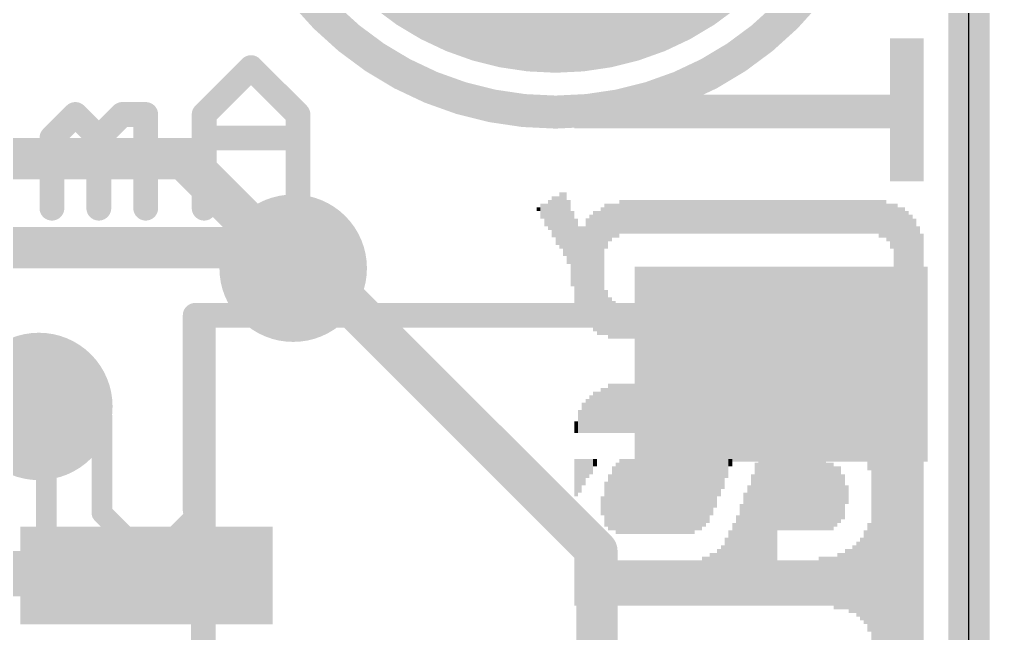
# Model space of a CAD drawing. Extents: x -0.1 to 25.5, y -0.1 to 17.9.
# Drawn here: x 19.57 to 25.53, y 10.03 to 13.81 of the extents above; entities that cross this region are included whole.
import ezdxf

# ---------------------------------------------------------------- set-up
doc = ezdxf.new("R2010")
doc.units = 0
for name, color, linetype in [('1', 12, 'CONTINUOUS'), ('16', 5, 'CONTINUOUS'), ('17', 110, 'CONTINUOUS'), ('18', 110, 'CONTINUOUS'), ('20', 53, 'CONTINUOUS'), ('21', 40, 'CONTINUOUS'), ('22', 6, 'CONTINUOUS'), ('51', 253, 'CONTINUOUS')]:
    doc.layers.add(name, color=color, linetype=linetype)

# ---------------------------------------------------------------- blocks, each defined once
blk = doc.blocks.new('RECT')
blk.add_solid([(-0.5, -0.5), (0.5, -0.5), (-0.5, 0.5), (0.5, 0.5)])
blk = doc.blocks.new('ROUNDP')
at = {"const_width": 0.5}
blk.add_lwpolyline([(0, -0.25, 1), (0, 0.25, 1), (0, -0.25)], format="xyb", dxfattribs=at)
blk = doc.blocks.new('ROUNDV')
at = {"const_width": 0.5}
blk.add_lwpolyline([(0, -0.25, 1), (0, 0.25, 1), (0, -0.25)], format="xyb", dxfattribs=at)

msp = doc.modelspace()

# ---------------------------------------------------------------- linework, layer by layer
at = {"layer": '1', "const_width": 0.254}
for points in [[(25.4, 17.78), (25.4, 0)], [(21.121, 12.407), (18.572, 12.407)], [(21.248, 12.28), (21.121, 12.407)], [(21.375, 12.28), (21.248, 12.28)], [(23.114, 10.541), (21.375, 12.28)], [(18.034, 11.43), (19.685, 11.43)], [(23.114, 9.017), (23.114, 10.541)], [(20.346, 10.39), (18.635, 10.39)]]:
    msp.add_lwpolyline(points, dxfattribs=at)
at = {"layer": '1', "const_width": 0.127}
for points in [[(21.1659, 12.4519, 1), (21.0761, 12.3621)], [(21.121, 12.3435, 1), (21.121, 12.4705)], [(21.248, 12.3435, 1), (21.248, 12.2165)], [(21.4199, 12.3249, 1), (21.3301, 12.2351)], [(21.375, 12.2165, 1), (21.375, 12.3435)], [(21.2031, 12.2351, 1), (21.2929, 12.3249)], [(19.685, 11.3665, 1), (19.685, 11.4935)], [(23.1775, 10.541, 1), (23.0505, 10.541)], [(23.0691, 10.4961, 1), (23.1589, 10.5859)], [(20.346, 10.3265, 1), (20.346, 10.4535)]]:
    msp.add_lwpolyline(points, format="xyb", dxfattribs=at)
at = {"layer": '16'}
for points, const_width in [([(25.4, 17.78), (25.4, 0)], 0.254), ([(20.613, 12.954), (6.604, 12.954)], 0.254), ([(20.613, 12.954), (20.613, 12.915)], 0.254), ([(21.248, 12.28), (20.613, 12.915)], 0.254), ([(14.478, 11.43), (19.685, 11.43)], 0.2032)]:
    msp.add_lwpolyline(points, dxfattribs=dict(at, const_width=const_width))
for points, const_width in [([(20.6765, 12.954, 1), (20.5495, 12.954)], 0.127), ([(20.613, 12.8905, 1), (20.613, 13.0175)], 0.127), ([(20.6579, 12.9599, 1), (20.5681, 12.8701)], 0.127), ([(20.5495, 12.915, 1), (20.6765, 12.915)], 0.127), ([(21.2031, 12.2351, 1), (21.2929, 12.3249)], 0.127), ([(19.685, 11.3792, 1), (19.685, 11.4808)], 0.1016)]:
    msp.add_lwpolyline(points, format="xyb", dxfattribs=dict(at, const_width=const_width))
at = {"layer": '20'}
msp.add_line((25.4, 2.54), (25.4, 15.24), dxfattribs=at)
at = {"layer": '21'}
for points, const_width in [([(22.86, 13.24, 1), (22.86, 17.24, 1), (22.86, 13.24)], 0.2032), ([(20.6841, 11.99, 1), (20.6079, 11.99)], 0.0762), ([(20.646, 12.0281, 1), (20.646, 11.9519)], 0.0762), ([(23.246, 11.9519, 1), (23.246, 12.0281)], 0.0762), ([(24.9841, 10.99, 1), (24.9079, 10.99)], 0.0762), ([(20.6079, 10.79, 1), (20.6841, 10.79)], 0.0762)]:
    msp.add_lwpolyline(points, format="xyb", dxfattribs=dict(at, const_width=const_width))
at = {"layer": '21', "const_width": 0.1524}
for points in [[(20.646, 10.79), (20.646, 11.99)], [(20.646, 11.99), (23.246, 11.99)], [(24.946, 6.79), (24.946, 10.99)]]:
    msp.add_lwpolyline(points, dxfattribs=at)
at = {"layer": '22'}
for points, const_width in [([(20.9892, 13.5135), (20.7011, 13.2254)], 0.1524), ([(21.2774, 13.2254), (20.9892, 13.5135)], 0.1524), ([(19.9097, 13.2254), (19.7656, 13.0814)], 0.1524), ([(20.0537, 13.0814), (19.9097, 13.2254)], 0.1524), ([(20.1978, 13.2254), (20.0537, 13.0814)], 0.1524), ([(20.3418, 13.2254), (20.1978, 13.2254)], 0.1524), ([(20.3418, 12.6492), (20.3418, 13.2254)], 0.1524), ([(20.7011, 13.2254), (20.7011, 12.6492)], 0.1524), ([(21.2774, 12.6492), (21.2774, 13.2254)], 0.1524), ([(19.7656, 13.0814), (19.7656, 12.6492)], 0.1524), ([(20.0537, 13.0814), (20.0537, 12.6492)], 0.1524), ([(21.2774, 13.0814), (20.7011, 13.0814)], 0.1524), ([(19.7309, 11.3673), (19.7309, 10.4775)], 0.127), ([(20.0732, 10.7741), (20.0732, 11.3673)], 0.127), ([(20.6664, 11.3673), (20.6664, 10.7741)], 0.127), ([(20.3698, 10.4775), (20.0732, 10.7741)], 0.127), ([(20.6664, 10.7741), (20.3698, 10.4775)], 0.127), ([(19.7309, 10.4775), (19.1377, 10.4775)], 0.127)]:
    msp.add_lwpolyline(points, dxfattribs=dict(at, const_width=const_width))
for points, const_width in [([(21.0162, 13.5405, 1), (20.9623, 13.4866)], 0.0762), ([(21.0162, 13.4866, 1), (20.9623, 13.5405)], 0.0762), ([(19.9366, 13.2524, 1), (19.8827, 13.1985)], 0.0762), ([(19.9366, 13.1985, 1), (19.8827, 13.2524)], 0.0762), ([(20.1978, 13.2635, 1), (20.1978, 13.1873)], 0.0762), ([(20.2247, 13.1985, 1), (20.1708, 13.2524)], 0.0762), ([(20.3799, 13.2254, 1), (20.3037, 13.2254)], 0.0762), ([(20.3418, 13.1873, 1), (20.3418, 13.2635)], 0.0762), ([(20.7392, 13.2254, 1), (20.663, 13.2254)], 0.0762), ([(21.3155, 13.2254, 1), (21.2393, 13.2254)], 0.0762), ([(20.6742, 13.2524, 1), (20.7281, 13.1985)], 0.0762), ([(21.2504, 13.1985, 1), (21.3043, 13.2524)], 0.0762), ([(19.8037, 13.0814, 1), (19.7275, 13.0814)], 0.0762), ([(19.7387, 13.1083, 1), (19.7926, 13.0544)], 0.0762), ([(20.0918, 13.0814, 1), (20.0156, 13.0814)], 0.0762), ([(20.0268, 13.1083, 1), (20.0807, 13.0544)], 0.0762), ([(20.0268, 13.0544, 1), (20.0807, 13.1083)], 0.0762), ([(20.7011, 13.1195, 1), (20.7011, 13.0433)], 0.0762), ([(21.2774, 13.0433, 1), (21.2774, 13.1195)], 0.0762), ([(19.7275, 12.6492, 1), (19.8037, 12.6492)], 0.0762), ([(20.0156, 12.6492, 1), (20.0918, 12.6492)], 0.0762), ([(20.3037, 12.6492, 1), (20.3799, 12.6492)], 0.0762), ([(20.663, 12.6492, 1), (20.7392, 12.6492)], 0.0762), ([(21.2393, 12.6492, 1), (21.3155, 12.6492)], 0.0762), ([(19.7626, 11.3673, 1), (19.6991, 11.3673)], 0.0635), ([(20.105, 11.3673, 1), (20.0415, 11.3673)], 0.0635), ([(20.6981, 11.3673, 1), (20.6346, 11.3673)], 0.0635), ([(20.0957, 10.7965, 1), (20.0508, 10.7516)], 0.0635), ([(20.0415, 10.7741, 1), (20.105, 10.7741)], 0.0635), ([(20.6346, 10.7741, 1), (20.6981, 10.7741)], 0.0635), ([(20.6888, 10.7516, 1), (20.6439, 10.7965)], 0.0635), ([(19.6991, 10.4775, 1), (19.7626, 10.4775)], 0.0635), ([(19.7309, 10.4458, 1), (19.7309, 10.5093)], 0.0635), ([(20.3473, 10.5, 1), (20.3922, 10.455)], 0.0635), ([(20.3473, 10.455, 1), (20.3922, 10.5)], 0.0635)]:
    msp.add_lwpolyline(points, format="xyb", dxfattribs=dict(at, const_width=const_width))
at = {"layer": '51', "const_width": 0.1524}
for points in [[(20.696, 5.89), (20.696, 11.99)], [(20.696, 11.99), (24.946, 11.99)], [(24.946, 11.99), (24.946, 5.89)]]:
    msp.add_lwpolyline(points, dxfattribs=at)
at = {"layer": '51', "const_width": 0.0762}
for points in [[(20.7341, 11.99, 1), (20.6579, 11.99)], [(20.696, 12.0281, 1), (20.696, 11.9519)], [(24.9841, 11.99, 1), (24.9079, 11.99)], [(24.946, 11.9519, 1), (24.946, 12.0281)]]:
    msp.add_lwpolyline(points, format="xyb", dxfattribs=at)

# ---------------------------------------------------------------- block references
at = {"layer": '1', "rotation": 180}
for p, xscale, yscale in [((24.246, 11.69), 1.8, 1.2), ((20.346, 10.39), 1.55, 0.6)]:
    msp.add_blockref('RECT', p, dxfattribs=dict(at, xscale=xscale, yscale=yscale))
at = {"layer": '17', "xscale": 3.516, "yscale": 3.516}
msp.add_blockref('ROUNDP', (22.86, 15.24), dxfattribs=at)
msp.add_blockref('ROUNDP', (22.86, 15.24), dxfattribs=at)
at = {"layer": '18', "xscale": 0.9064, "yscale": 0.9064}
for p in [(21.248, 12.28), (21.248, 12.28), (19.685, 11.43), (19.685, 11.43)]:
    msp.add_blockref('ROUNDV', p, dxfattribs=at)
at = {"layer": '22', "rotation": 90}
for p, xscale, yscale in [((24.9267, 13.2537), 0.8788, 0.0231), ((24.9498, 13.2537), 0.8788, 0.0231), ((24.9729, 13.2537), 0.8788, 0.0231), ((24.996, 13.2537), 0.8788, 0.0231), ((25.019, 13.2537), 0.8788, 0.0229), ((25.042, 13.2537), 0.8788, 0.0231), ((25.0651, 13.2537), 0.8788, 0.0231), ((25.0882, 13.2537), 0.8788, 0.0231), ((25.1113, 13.2537), 0.8788, 0.0231), ((22.987, 13.2436), 0.2083, 0.0229), ((23.01, 13.2436), 0.2083, 0.0231), ((23.0331, 13.2436), 0.2083, 0.0231), ((23.0562, 13.2436), 0.2083, 0.0231), ((23.0793, 13.2436), 0.2083, 0.0231), ((23.1024, 13.2436), 0.2083, 0.0231), ((23.1256, 13.2436), 0.2083, 0.0231), ((23.1487, 13.2436), 0.2083, 0.0231), ((23.1718, 13.2436), 0.2083, 0.0231), ((23.1949, 13.2436), 0.2083, 0.0231), ((23.218, 13.2436), 0.2083, 0.0231), ((23.241, 13.2436), 0.2083, 0.0229), ((23.264, 13.2436), 0.2083, 0.0231), ((23.2871, 13.2436), 0.2083, 0.0231), ((23.3102, 13.2436), 0.2083, 0.0231), ((23.3333, 13.2436), 0.2083, 0.0231), ((23.3564, 13.2436), 0.2083, 0.0231), ((23.3796, 13.2436), 0.2083, 0.0231), ((23.4027, 13.2436), 0.2083, 0.0231), ((23.4258, 13.2436), 0.2083, 0.0231), ((23.4489, 13.2436), 0.2083, 0.0231), ((23.472, 13.2436), 0.2083, 0.0231), ((23.495, 13.2436), 0.2083, 0.0229), ((23.518, 13.2436), 0.2083, 0.0231), ((23.5411, 13.2436), 0.2083, 0.0231), ((23.5642, 13.2436), 0.2083, 0.0231), ((23.5873, 13.2436), 0.2083, 0.0231), ((23.6104, 13.2436), 0.2083, 0.0231), ((23.6336, 13.2436), 0.2083, 0.0231), ((23.6567, 13.2436), 0.2083, 0.0231), ((23.6798, 13.2436), 0.2083, 0.0231), ((23.7029, 13.2436), 0.2083, 0.0231), ((23.726, 13.2436), 0.2083, 0.0231), ((23.749, 13.2436), 0.2083, 0.0229), ((23.772, 13.2436), 0.2083, 0.0231), ((23.7951, 13.2436), 0.2083, 0.0231), ((23.8182, 13.2436), 0.2083, 0.0231), ((23.8413, 13.2436), 0.2083, 0.0231), ((23.8644, 13.2436), 0.2083, 0.0231), ((23.8876, 13.2436), 0.2083, 0.0231), ((23.9107, 13.2436), 0.2083, 0.0231), ((23.9338, 13.2436), 0.2083, 0.0231), ((23.9569, 13.2436), 0.2083, 0.0231), ((23.98, 13.2436), 0.2083, 0.0231), ((24.003, 13.2436), 0.2083, 0.0229), ((24.026, 13.2436), 0.2083, 0.0231), ((24.0491, 13.2436), 0.2083, 0.0231), ((24.0722, 13.2436), 0.2083, 0.0231), ((24.0953, 13.2436), 0.2083, 0.0231), ((24.1184, 13.2436), 0.2083, 0.0231), ((24.1416, 13.2436), 0.2083, 0.0231), ((24.1647, 13.2436), 0.2083, 0.0231), ((24.1878, 13.2436), 0.2083, 0.0231), ((24.2109, 13.2436), 0.2083, 0.0231), ((24.234, 13.2436), 0.2083, 0.0231), ((24.257, 13.2436), 0.2083, 0.0229), ((24.28, 13.2436), 0.2083, 0.0231), ((24.3031, 13.2436), 0.2083, 0.0231), ((24.3262, 13.2436), 0.2083, 0.0231), ((24.3493, 13.2436), 0.2083, 0.0231), ((24.3724, 13.2436), 0.2083, 0.0231), ((24.3956, 13.2436), 0.2083, 0.0231), ((24.4187, 13.2436), 0.2083, 0.0231), ((24.4418, 13.2436), 0.2083, 0.0231), ((24.4649, 13.2436), 0.2083, 0.0231), ((24.488, 13.2436), 0.2083, 0.0231), ((24.511, 13.2436), 0.2083, 0.0229), ((24.534, 13.2436), 0.2083, 0.0231), ((24.5571, 13.2436), 0.2083, 0.0231), ((24.5802, 13.2436), 0.2083, 0.0231), ((24.6033, 13.2436), 0.2083, 0.0231), ((24.6264, 13.2436), 0.2083, 0.0231), ((24.6496, 13.2436), 0.2083, 0.0231), ((24.6727, 13.2436), 0.2083, 0.0231), ((24.6958, 13.2436), 0.2083, 0.0231), ((24.7189, 13.2436), 0.2083, 0.0231), ((24.742, 13.2436), 0.2083, 0.0231), ((24.765, 13.2436), 0.2083, 0.0229), ((24.788, 13.2436), 0.2083, 0.0231), ((24.8111, 13.2436), 0.2083, 0.0231), ((24.8342, 13.2436), 0.2083, 0.0231), ((24.8573, 13.2436), 0.2083, 0.0231), ((24.8804, 13.2436), 0.2083, 0.0231), ((24.9036, 13.2436), 0.2083, 0.0231), ((22.8253, 12.6073), 0.1854, 0.0231), ((22.8484, 12.5959), 0.254, 0.0231), ((22.8716, 12.573), 0.2997, 0.0231), ((22.8947, 12.573), 0.3454, 0.0231), ((22.9178, 12.5501), 0.3912, 0.0231), ((22.9409, 12.5031), 0.3937, 0.0231), ((23.264, 12.5959), 0.2083, 0.0231), ((23.2871, 12.5959), 0.2083, 0.0231), ((23.3102, 12.5959), 0.2083, 0.0231), ((23.3333, 12.5959), 0.2083, 0.0231), ((23.3564, 12.5959), 0.2083, 0.0231), ((23.3796, 12.5959), 0.2083, 0.0231), ((23.4027, 12.5959), 0.2083, 0.0231), ((23.4258, 12.5959), 0.2083, 0.0231), ((23.4489, 12.5959), 0.2083, 0.0231), ((23.472, 12.5959), 0.2083, 0.0231), ((23.495, 12.5959), 0.2083, 0.0229), ((23.518, 12.5959), 0.2083, 0.0231), ((23.5411, 12.5959), 0.2083, 0.0231), ((23.5642, 12.5959), 0.2083, 0.0231), ((23.5873, 12.5959), 0.2083, 0.0231), ((23.6104, 12.5959), 0.2083, 0.0231), ((23.6336, 12.5959), 0.2083, 0.0231), ((23.6567, 12.5959), 0.2083, 0.0231), ((23.6798, 12.5959), 0.2083, 0.0231), ((23.7029, 12.5959), 0.2083, 0.0231), ((23.726, 12.5959), 0.2083, 0.0231), ((23.749, 12.5959), 0.2083, 0.0229), ((23.772, 12.5959), 0.2083, 0.0231), ((23.7951, 12.5959), 0.2083, 0.0231), ((23.8182, 12.5959), 0.2083, 0.0231), ((23.8413, 12.5959), 0.2083, 0.0231), ((23.8644, 12.5959), 0.2083, 0.0231), ((23.8876, 12.5959), 0.2083, 0.0231), ((23.9107, 12.5959), 0.2083, 0.0231), ((23.9338, 12.5959), 0.2083, 0.0231), ((23.9569, 12.5959), 0.2083, 0.0231), ((23.98, 12.5959), 0.2083, 0.0231), ((24.003, 12.5959), 0.2083, 0.0229), ((24.026, 12.5959), 0.2083, 0.0231), ((24.0491, 12.5959), 0.2083, 0.0231), ((24.0722, 12.5959), 0.2083, 0.0231), ((24.0953, 12.5959), 0.2083, 0.0231), ((24.1184, 12.5959), 0.2083, 0.0231), ((24.1416, 12.5959), 0.2083, 0.0231), ((24.1647, 12.5959), 0.2083, 0.0231), ((24.1878, 12.5959), 0.2083, 0.0231), ((24.2109, 12.5959), 0.2083, 0.0231), ((24.234, 12.5959), 0.2083, 0.0231), ((24.257, 12.5959), 0.2083, 0.0229), ((24.28, 12.5959), 0.2083, 0.0231), ((24.3031, 12.5959), 0.2083, 0.0231), ((24.3262, 12.5959), 0.2083, 0.0231), ((24.3493, 12.5959), 0.2083, 0.0231), ((24.3724, 12.5959), 0.2083, 0.0231), ((24.3956, 12.5959), 0.2083, 0.0231), ((24.4187, 12.5959), 0.2083, 0.0231), ((24.4418, 12.5959), 0.2083, 0.0231), ((24.4649, 12.5959), 0.2083, 0.0231), ((24.488, 12.5959), 0.2083, 0.0231), ((24.511, 12.5959), 0.2083, 0.0229), ((24.534, 12.5959), 0.2083, 0.0231), ((24.5571, 12.5959), 0.2083, 0.0231), ((24.5802, 12.5959), 0.2083, 0.0231), ((24.6033, 12.5959), 0.2083, 0.0231), ((24.6264, 12.5959), 0.2083, 0.0231), ((24.6496, 12.5959), 0.2083, 0.0231), ((24.6727, 12.5959), 0.2083, 0.0231), ((24.6958, 12.5959), 0.2083, 0.0231), ((24.7189, 12.5959), 0.2083, 0.0231), ((24.742, 12.5959), 0.2083, 0.0231), ((24.765, 12.5959), 0.2083, 0.0229), ((24.788, 12.5959), 0.2083, 0.0231), ((24.8111, 12.5959), 0.2083, 0.0231), ((24.8342, 12.5959), 0.2083, 0.0231), ((24.8573, 12.5844), 0.2311, 0.0231), ((24.8804, 12.5844), 0.2311, 0.0231), ((22.756, 12.6429), 0.0229, 0.0231), ((22.7791, 12.6314), 0.0914, 0.0231), ((22.8022, 12.6073), 0.1397, 0.0231), ((23.1487, 12.2619), 0.7849, 0.0231), ((23.1718, 12.5387), 0.2769, 0.0231), ((23.1949, 12.5616), 0.2311, 0.0231), ((23.218, 12.573), 0.2083, 0.0231), ((23.241, 12.573), 0.2083, 0.0229), ((24.9036, 12.5616), 0.2311, 0.0231), ((24.9267, 12.5387), 0.2769, 0.0231), ((24.9498, 12.2733), 0.8077, 0.0231), ((24.9729, 12.2733), 0.762, 0.0231), ((24.996, 12.2733), 0.762, 0.0231), ((22.964, 12.4003), 0.4623, 0.0231), ((22.987, 12.319), 0.5334, 0.0229), ((23.0562, 12.2619), 0.6477, 0.0231), ((23.0793, 12.2619), 0.6934, 0.0231), ((23.1024, 12.2619), 0.7391, 0.0231), ((23.1256, 12.2504), 0.762, 0.0231), ((25.019, 12.2733), 0.7163, 0.0229), ((25.042, 12.2733), 0.6706, 0.0231), ((25.0651, 12.2733), 0.6248, 0.0231), ((23.01, 12.2606), 0.5537, 0.0231), ((23.0331, 12.2492), 0.5766, 0.0231), ((25.0882, 12.2606), 0.5537, 0.0231), ((25.1113, 12.272), 0.4394, 0.0231), ((23.1718, 12.0079), 0.2769, 0.0231), ((24.9267, 12.0079), 0.2769, 0.0231), ((23.1949, 11.9736), 0.254, 0.0231), ((23.218, 11.9621), 0.2311, 0.0231), ((23.241, 11.9494), 0.2057, 0.0229), ((23.264, 11.9494), 0.2057, 0.0231), ((23.2871, 11.9494), 0.2057, 0.0231), ((23.3102, 11.9494), 0.2057, 0.0231), ((24.765, 11.9494), 0.2057, 0.0229), ((24.788, 11.9494), 0.2057, 0.0231), ((24.8111, 11.9494), 0.2057, 0.0231), ((24.8342, 11.9494), 0.2057, 0.0231), ((24.8573, 11.9494), 0.2057, 0.0231), ((24.8804, 11.9621), 0.2311, 0.0231), ((24.9036, 11.9736), 0.254, 0.0231), ((23.3333, 11.938), 0.1829, 0.0231), ((23.3564, 11.938), 0.1829, 0.0231), ((23.3796, 11.938), 0.1829, 0.0231), ((23.4027, 11.938), 0.1829, 0.0231), ((23.4258, 11.938), 0.1829, 0.0231), ((23.4489, 11.938), 0.1829, 0.0231), ((23.472, 11.938), 0.1829, 0.0231), ((23.495, 11.938), 0.1829, 0.0229), ((23.518, 11.938), 0.1829, 0.0231), ((23.5411, 11.938), 0.1829, 0.0231), ((23.5642, 11.938), 0.1829, 0.0231), ((23.5873, 11.938), 0.1829, 0.0231), ((23.6104, 11.938), 0.1829, 0.0231), ((23.6336, 11.938), 0.1829, 0.0231), ((23.6567, 11.938), 0.1829, 0.0231), ((23.6798, 11.938), 0.1829, 0.0231), ((23.7029, 11.938), 0.1829, 0.0231), ((23.726, 11.938), 0.1829, 0.0231), ((23.749, 11.938), 0.1829, 0.0229), ((23.772, 11.938), 0.1829, 0.0231), ((23.7951, 11.938), 0.1829, 0.0231), ((23.8182, 11.938), 0.1829, 0.0231), ((23.8413, 11.938), 0.1829, 0.0231), ((23.8644, 11.938), 0.1829, 0.0231), ((23.8876, 11.938), 0.1829, 0.0231), ((23.9107, 11.938), 0.1829, 0.0231), ((23.9338, 11.938), 0.1829, 0.0231), ((23.9569, 11.938), 0.1829, 0.0231), ((23.98, 11.938), 0.1829, 0.0231), ((24.003, 11.938), 0.1829, 0.0229), ((24.026, 11.938), 0.1829, 0.0231), ((24.0491, 11.938), 0.1829, 0.0231), ((24.0722, 11.938), 0.1829, 0.0231), ((24.0953, 11.938), 0.1829, 0.0231), ((24.1184, 11.938), 0.1829, 0.0231), ((24.1416, 11.938), 0.1829, 0.0231), ((24.1647, 11.938), 0.1829, 0.0231), ((24.1878, 11.938), 0.1829, 0.0231), ((24.2109, 11.938), 0.1829, 0.0231), ((24.234, 11.938), 0.1829, 0.0231), ((24.257, 11.938), 0.1829, 0.0229), ((24.28, 11.938), 0.1829, 0.0231), ((24.3031, 11.938), 0.1829, 0.0231), ((24.3262, 11.938), 0.1829, 0.0231), ((24.3493, 11.938), 0.1829, 0.0231), ((24.3724, 11.938), 0.1829, 0.0231), ((24.3956, 11.938), 0.1829, 0.0231), ((24.4187, 11.938), 0.1829, 0.0231), ((24.4418, 11.938), 0.1829, 0.0231), ((24.4649, 11.938), 0.1829, 0.0231), ((24.488, 11.938), 0.1829, 0.0231), ((24.511, 11.938), 0.1829, 0.0229), ((24.534, 11.938), 0.1829, 0.0231), ((24.5571, 11.938), 0.1829, 0.0231), ((24.5802, 11.938), 0.1829, 0.0231), ((24.6033, 11.938), 0.1829, 0.0231), ((24.6264, 11.938), 0.1829, 0.0231), ((24.6496, 11.938), 0.1829, 0.0231), ((24.6727, 11.938), 0.1829, 0.0231), ((24.6958, 11.938), 0.1829, 0.0231), ((24.7189, 11.938), 0.1829, 0.0231), ((24.742, 11.938), 0.1829, 0.0231), ((23.1949, 11.4186), 0.3023, 0.0231), ((23.218, 11.4186), 0.3023, 0.0231), ((23.241, 11.4186), 0.3023, 0.0229), ((23.264, 11.4186), 0.3023, 0.0231), ((23.2871, 11.4186), 0.3023, 0.0231), ((23.3102, 11.4186), 0.3023, 0.0231), ((23.3333, 11.4186), 0.3023, 0.0231), ((23.3564, 11.4186), 0.3023, 0.0231), ((23.3796, 11.4186), 0.3023, 0.0231), ((23.4027, 11.4186), 0.3023, 0.0231), ((23.4258, 11.4186), 0.3023, 0.0231), ((23.4489, 11.4186), 0.3023, 0.0231), ((23.472, 11.4186), 0.3023, 0.0231), ((23.495, 11.4186), 0.3023, 0.0229), ((23.518, 11.4186), 0.3023, 0.0231), ((23.5411, 11.4186), 0.3023, 0.0231), ((23.5642, 11.4186), 0.3023, 0.0231), ((23.5873, 11.4186), 0.3023, 0.0231), ((23.6104, 11.4186), 0.3023, 0.0231), ((23.6336, 11.4186), 0.3023, 0.0231), ((23.6567, 11.4186), 0.3023, 0.0231), ((23.6798, 11.4186), 0.3023, 0.0231), ((23.7029, 11.4186), 0.3023, 0.0231), ((23.726, 11.4186), 0.3023, 0.0231), ((23.749, 11.4186), 0.3023, 0.0229), ((23.772, 11.4186), 0.3023, 0.0231), ((23.7951, 11.4186), 0.3023, 0.0231), ((23.8182, 11.4186), 0.3023, 0.0231), ((23.8413, 11.4186), 0.3023, 0.0231), ((23.8644, 11.4186), 0.3023, 0.0231), ((23.8876, 11.4186), 0.3023, 0.0231), ((23.9107, 11.4186), 0.3023, 0.0231), ((23.9338, 11.4186), 0.3023, 0.0231), ((23.9569, 11.4186), 0.3023, 0.0231), ((23.98, 11.4186), 0.3023, 0.0231), ((24.003, 11.4186), 0.3023, 0.0229), ((24.026, 11.4186), 0.3023, 0.0231), ((24.0491, 11.4186), 0.3023, 0.0231), ((24.0722, 11.4186), 0.3023, 0.0231), ((24.0953, 11.4186), 0.3023, 0.0231), ((24.1184, 11.4186), 0.3023, 0.0231), ((24.1416, 11.4186), 0.3023, 0.0231), ((24.1647, 11.4186), 0.3023, 0.0231), ((24.1878, 11.4186), 0.3023, 0.0231), ((24.2109, 11.4186), 0.3023, 0.0231), ((24.234, 11.4186), 0.3023, 0.0231), ((24.257, 11.4186), 0.3023, 0.0229), ((24.28, 11.4186), 0.3023, 0.0231), ((24.3031, 11.4186), 0.3023, 0.0231), ((24.3262, 11.4186), 0.3023, 0.0231), ((24.3493, 11.4186), 0.3023, 0.0231), ((24.3724, 11.4186), 0.3023, 0.0231), ((24.3956, 11.4186), 0.3023, 0.0231), ((24.4187, 11.4186), 0.3023, 0.0231), ((24.4418, 11.4186), 0.3023, 0.0231), ((24.4649, 11.4186), 0.3023, 0.0231), ((24.488, 11.4186), 0.3023, 0.0231), ((24.511, 11.4186), 0.3023, 0.0229), ((24.534, 11.4186), 0.3023, 0.0231), ((24.5571, 11.4071), 0.3251, 0.0231), ((24.5802, 11.4071), 0.3251, 0.0231), ((24.6033, 11.4071), 0.3251, 0.0231), ((24.6264, 11.3957), 0.348, 0.0231), ((24.6496, 11.3957), 0.348, 0.0231), ((24.6727, 11.3843), 0.3708, 0.0231), ((24.6958, 11.3843), 0.3708, 0.0231), ((24.7189, 11.3728), 0.3937, 0.0231), ((24.742, 11.35), 0.4394, 0.0231), ((24.765, 11.3386), 0.4623, 0.0229), ((24.788, 11.303), 0.5334, 0.0231), ((24.8111, 8.81), 5.5194, 0.0231), ((24.8342, 8.81), 5.5194, 0.0231), ((24.8573, 8.81), 5.5194, 0.0231), ((24.8804, 8.81), 5.5194, 0.0231), ((24.9036, 8.81), 5.5194, 0.0231), ((23.1024, 11.3944), 0.254, 0.0231), ((23.1256, 11.3944), 0.254, 0.0231), ((23.1487, 11.4059), 0.2769, 0.0231), ((23.1718, 11.4059), 0.2769, 0.0231), ((24.9267, 8.7973), 5.494, 0.0231), ((24.9498, 8.7973), 5.494, 0.0231), ((24.9729, 8.7859), 5.4712, 0.0231), ((24.996, 8.7859), 5.4712, 0.0231), ((23.0331, 11.3602), 0.1854, 0.0231), ((23.0562, 11.3716), 0.2083, 0.0231), ((23.0793, 11.383), 0.2311, 0.0231), ((25.019, 8.7744), 5.4483, 0.0229), ((25.042, 8.763), 5.4254, 0.0231), ((25.0651, 8.7516), 5.4026, 0.0231), ((23.01, 11.3373), 0.1397, 0.0231), ((25.0882, 8.7287), 5.3569, 0.0231), ((22.987, 11.303), 0.0711, 0.0229), ((25.1113, 8.6944), 5.2883, 0.0231), ((22.987, 10.9919), 0.2311, 0.0229), ((23.01, 11.0033), 0.2083, 0.0231), ((23.0331, 11.0261), 0.1626, 0.0231), ((23.0562, 11.049), 0.1168, 0.0231), ((23.0793, 11.0604), 0.094, 0.0231), ((23.1024, 11.0846), 0.0457, 0.0231), ((23.264, 10.8763), 0.4623, 0.0231), ((23.2871, 10.8763), 0.4623, 0.0231), ((23.3102, 10.8763), 0.4623, 0.0231), ((23.3333, 10.8763), 0.4623, 0.0231), ((23.3564, 10.8763), 0.4623, 0.0231), ((23.3796, 10.8763), 0.4623, 0.0231), ((23.4027, 10.8763), 0.4623, 0.0231), ((23.4258, 10.8763), 0.4623, 0.0231), ((23.4489, 10.8763), 0.4623, 0.0231), ((23.472, 10.8763), 0.4623, 0.0231), ((23.495, 10.8763), 0.4623, 0.0229), ((23.518, 10.8763), 0.4623, 0.0231), ((23.5411, 10.8763), 0.4623, 0.0231), ((23.5642, 10.8763), 0.4623, 0.0231), ((23.5873, 10.8763), 0.4623, 0.0231), ((23.6104, 10.8763), 0.4623, 0.0231), ((23.6336, 10.8763), 0.4623, 0.0231), ((23.6567, 10.8763), 0.4623, 0.0231), ((23.6798, 10.8763), 0.4623, 0.0231), ((23.7029, 10.8763), 0.4623, 0.0231), ((23.726, 10.8877), 0.4394, 0.0231), ((23.749, 10.8877), 0.4394, 0.0229), ((23.772, 10.8991), 0.4166, 0.0231), ((23.7951, 10.9106), 0.3937, 0.0231), ((23.8182, 10.9334), 0.348, 0.0231), ((23.8413, 10.9576), 0.2997, 0.0231), ((23.8644, 10.9919), 0.2311, 0.0231), ((23.8876, 11.0147), 0.1854, 0.0231), ((23.9107, 11.049), 0.1168, 0.0231), ((23.9338, 11.0846), 0.0457, 0.0231), ((24.1184, 10.6566), 0.9017, 0.0231), ((24.1416, 10.6566), 0.9017, 0.0231), ((24.1647, 10.6566), 0.9017, 0.0231), ((24.1878, 10.6566), 0.9017, 0.0231), ((24.2109, 10.6566), 0.9017, 0.0231), ((24.234, 10.8877), 0.4394, 0.0231), ((24.257, 10.8877), 0.4394, 0.0229), ((24.28, 10.8877), 0.4394, 0.0231), ((24.3031, 10.8877), 0.4394, 0.0231), ((24.3262, 10.8877), 0.4394, 0.0231), ((24.3493, 10.8877), 0.4394, 0.0231), ((24.3724, 10.8877), 0.4394, 0.0231), ((24.3956, 10.8877), 0.4394, 0.0231), ((24.4187, 10.8877), 0.4394, 0.0231), ((24.4418, 10.8877), 0.4394, 0.0231), ((24.4649, 10.8877), 0.4394, 0.0231), ((24.488, 10.8877), 0.4394, 0.0231), ((24.511, 10.8877), 0.4394, 0.0229), ((23.218, 10.8649), 0.3937, 0.0231), ((23.241, 10.8649), 0.4394, 0.0229), ((24.0953, 10.6451), 0.8788, 0.0231), ((24.534, 10.8763), 0.4166, 0.0231), ((24.5571, 10.8763), 0.4166, 0.0231), ((24.5802, 10.8763), 0.3708, 0.0231), ((24.6033, 10.8877), 0.348, 0.0231), ((23.1949, 10.8407), 0.3454, 0.0231), ((24.0722, 10.6096), 0.8077, 0.0231), ((24.6264, 10.875), 0.2769, 0.0231), ((23.1718, 10.8293), 0.2769, 0.0231), ((24.0491, 10.5753), 0.7391, 0.0231), ((24.6496, 10.8877), 0.1143, 0.0231), ((23.1487, 10.8179), 0.1168, 0.0231), ((24.026, 10.5524), 0.6934, 0.0231), ((24.003, 10.5181), 0.6248, 0.0229), ((23.98, 10.4826), 0.5537, 0.0231), ((23.9569, 10.4597), 0.508, 0.0231), ((24.788, 10.3797), 0.668, 0.0231), ((22.987, 10.4254), 0.4394, 0.0229), ((23.01, 10.414), 0.4166, 0.0231), ((23.9107, 10.414), 0.4166, 0.0231), ((23.9338, 10.4369), 0.4623, 0.0231), ((24.742, 10.3683), 0.508, 0.0231), ((24.765, 10.3797), 0.5766, 0.0229), ((23.0331, 10.3911), 0.3708, 0.0231), ((23.0562, 10.3797), 0.348, 0.0231), ((23.8644, 10.3797), 0.348, 0.0231), ((23.8876, 10.3911), 0.3708, 0.0231), ((24.6496, 10.3683), 0.3708, 0.0231), ((24.6727, 10.3568), 0.3937, 0.0231), ((24.6958, 10.3683), 0.4166, 0.0231), ((24.7189, 10.3683), 0.4623, 0.0231), ((23.0793, 10.367), 0.3226, 0.0231), ((23.1024, 10.3556), 0.2997, 0.0231), ((23.1256, 10.3556), 0.2997, 0.0231), ((23.772, 10.3556), 0.2997, 0.0231), ((23.7951, 10.3556), 0.2997, 0.0231), ((23.8182, 10.367), 0.3226, 0.0231), ((23.8413, 10.367), 0.3226, 0.0231), ((24.488, 10.3556), 0.2997, 0.0231), ((24.511, 10.3556), 0.2997, 0.0229), ((24.534, 10.3556), 0.2997, 0.0231), ((24.5571, 10.3556), 0.2997, 0.0231), ((24.5802, 10.3442), 0.3226, 0.0231), ((24.6033, 10.3556), 0.3454, 0.0231), ((24.6264, 10.3556), 0.3454, 0.0231), ((23.1487, 10.3442), 0.2769, 0.0231), ((23.1718, 10.3442), 0.2769, 0.0231), ((23.1949, 10.3442), 0.2769, 0.0231), ((23.218, 10.3442), 0.2769, 0.0231), ((23.241, 10.3442), 0.2769, 0.0229), ((23.264, 10.3442), 0.2769, 0.0231), ((23.2871, 10.3442), 0.2769, 0.0231), ((23.3102, 10.3442), 0.2769, 0.0231), ((23.3333, 10.3442), 0.2769, 0.0231), ((23.3564, 10.3442), 0.2769, 0.0231), ((23.3796, 10.3442), 0.2769, 0.0231), ((23.4027, 10.3442), 0.2769, 0.0231), ((23.4258, 10.3442), 0.2769, 0.0231), ((23.4489, 10.3442), 0.2769, 0.0231), ((23.472, 10.3442), 0.2769, 0.0231), ((23.495, 10.3442), 0.2769, 0.0229), ((23.518, 10.3442), 0.2769, 0.0231), ((23.5411, 10.3442), 0.2769, 0.0231), ((23.5642, 10.3442), 0.2769, 0.0231), ((23.5873, 10.3442), 0.2769, 0.0231), ((23.6104, 10.3442), 0.2769, 0.0231), ((23.6336, 10.3442), 0.2769, 0.0231), ((23.6567, 10.3442), 0.2769, 0.0231), ((23.6798, 10.3442), 0.2769, 0.0231), ((23.7029, 10.3442), 0.2769, 0.0231), ((23.726, 10.3442), 0.2769, 0.0231), ((23.749, 10.3442), 0.2769, 0.0229), ((24.234, 10.3442), 0.2769, 0.0231), ((24.257, 10.3442), 0.2769, 0.0229), ((24.28, 10.3442), 0.2769, 0.0231), ((24.3031, 10.3442), 0.2769, 0.0231), ((24.3262, 10.3442), 0.2769, 0.0231), ((24.3493, 10.3442), 0.2769, 0.0231), ((24.3724, 10.3442), 0.2769, 0.0231), ((24.3956, 10.3442), 0.2769, 0.0231), ((24.4187, 10.3442), 0.2769, 0.0231), ((24.4418, 10.3442), 0.2769, 0.0231), ((24.4649, 10.3442), 0.2769, 0.0231)]:
    msp.add_blockref('RECT', p, dxfattribs=dict(at, xscale=xscale, yscale=yscale))

doc.saveas('drawing.dxf')
